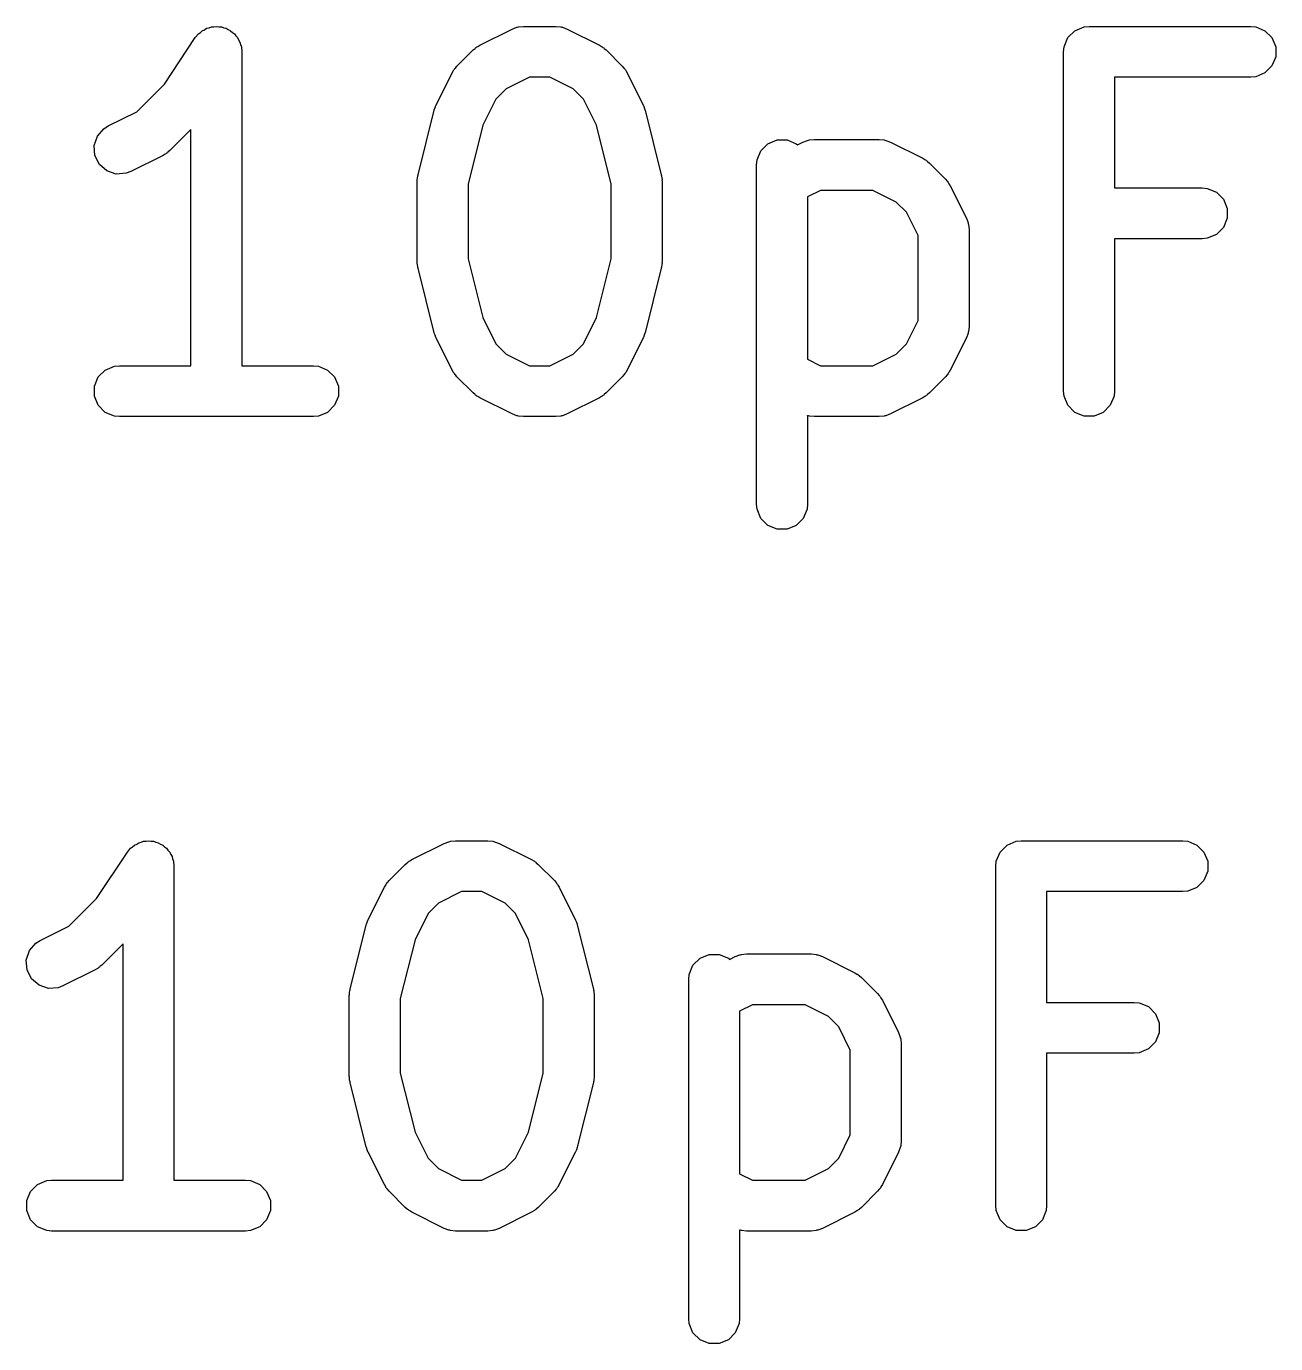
# Model space of a CAD drawing. Extents: x 1.56 to 6.49, y -4.6 to -1.37.
# Drawn here: x 4.8261 to 4.971, y -2.6481 to -2.4953 of the extents above; entities that cross this region are included whole.
import ezdxf

# ---------------------------------------------------------------- set-up
doc = ezdxf.new("R2010")
doc.units = 0
doc.header["$MEASUREMENT"] = 0
doc.layers.add('BLACK', color=7, linetype='CONTINUOUS')

msp = doc.modelspace()

# ---------------------------------------------------------------- linework, layer by layer
at = {"layer": 'BLACK', "linetype": 'CONTINUOUS'}
for p, q in [((4.8465, -2.49577), (4.84677, -2.49566)), ((4.84677, -2.49566), (4.84701, -2.49549)), ((4.84701, -2.49549), (4.8473, -2.49544)), ((4.8473, -2.49544), (4.84757, -2.49533)), ((4.84757, -2.49533), (4.84786, -2.49533)), ((4.84786, -2.49533), (4.84814, -2.49527)), ((4.84814, -2.49527), (4.84843, -2.49533)), ((4.84843, -2.49533), (4.84872, -2.49533)), ((4.84872, -2.49533), (4.84899, -2.49544)), ((4.84899, -2.49544), (4.84927, -2.49549)), ((4.84927, -2.49549), (4.84951, -2.49565)), ((4.84951, -2.49565), (4.84978, -2.49577)), ((4.87869, -2.49745), (4.88244, -2.49558)), ((4.88244, -2.49558), (4.88298, -2.49537)), ((4.88298, -2.49537), (4.88309, -2.49537)), ((4.88309, -2.49537), (4.88319, -2.49533)), ((4.88319, -2.49533), (4.88376, -2.49527)), ((4.88376, -2.49527), (4.88751, -2.49527)), ((4.88751, -2.49527), (4.88809, -2.49533)), ((4.88809, -2.49533), (4.88819, -2.49537)), ((4.88819, -2.49537), (4.88829, -2.49537)), ((4.88829, -2.49537), (4.88883, -2.49558)), ((4.88883, -2.49558), (4.89258, -2.49745)), ((4.94774, -2.49577), (4.94881, -2.49533)), ((4.94881, -2.49533), (4.94938, -2.49527)), ((4.94938, -2.49527), (4.96813, -2.49527)), ((4.96813, -2.49527), (4.96871, -2.49533)), ((4.96871, -2.49533), (4.96977, -2.49577)), ((4.8421, -2.50196), (4.84569, -2.49658)), ((4.84569, -2.49658), (4.84605, -2.49614)), ((4.84569, -2.49658), (4.84569, -2.49658)), ((4.84569, -2.49658), (4.84569, -2.49658)), ((4.84569, -2.49658), (4.84569, -2.49658)), ((4.84605, -2.49614), (4.8463, -2.49597)), ((4.8463, -2.49597), (4.8465, -2.49577)), ((4.84978, -2.49577), (4.84999, -2.49597)), ((4.84999, -2.49597), (4.85023, -2.49613)), ((4.85023, -2.49613), (4.85039, -2.49637)), ((4.85039, -2.49637), (4.8506, -2.49658)), ((4.8506, -2.49658), (4.85071, -2.49685)), ((4.85071, -2.49685), (4.85087, -2.49709)), ((4.85087, -2.49709), (4.85093, -2.49738)), ((4.94649, -2.49765), (4.94693, -2.49658)), ((4.94693, -2.49658), (4.94774, -2.49577)), ((4.96977, -2.49577), (4.97058, -2.49658)), ((4.97058, -2.49658), (4.97103, -2.49765)), ((4.85093, -2.49738), (4.85104, -2.49765)), ((4.85104, -2.49765), (4.8511, -2.49822)), ((4.8511, -2.49822), (4.8511, -2.49822)), ((4.8511, -2.49822), (4.8511, -2.49822)), ((4.8511, -2.49822), (4.8511, -2.49822)), ((4.8511, -2.49822), (4.8511, -2.53464)), ((4.87605, -2.49988), (4.87793, -2.49801)), ((4.87793, -2.49801), (4.87815, -2.49782)), ((4.87815, -2.49782), (4.8782, -2.49776)), ((4.8782, -2.49776), (4.87829, -2.49771)), ((4.87829, -2.49771), (4.87837, -2.49764)), ((4.87837, -2.49764), (4.87845, -2.49761)), ((4.87845, -2.49761), (4.87869, -2.49745)), ((4.89258, -2.49745), (4.89283, -2.49761)), ((4.89283, -2.49761), (4.8929, -2.49764)), ((4.8929, -2.49764), (4.89298, -2.49771)), ((4.89298, -2.49771), (4.89307, -2.49776)), ((4.89307, -2.49776), (4.89313, -2.49782)), ((4.89313, -2.49782), (4.89335, -2.49801)), ((4.89335, -2.49801), (4.89523, -2.49988)), ((4.94643, -2.49822), (4.94649, -2.49765)), ((4.94643, -2.53759), (4.94643, -2.49822)), ((4.97103, -2.49765), (4.97103, -2.4988)), ((4.87569, -2.50033), (4.87575, -2.50025)), ((4.87575, -2.50025), (4.87581, -2.50016)), ((4.87581, -2.50016), (4.87587, -2.50011)), ((4.87587, -2.50011), (4.87605, -2.49988)), ((4.89523, -2.49988), (4.89541, -2.50011)), ((4.89541, -2.50011), (4.89547, -2.50016)), ((4.89547, -2.50016), (4.89553, -2.50025)), ((4.89553, -2.50025), (4.89559, -2.50033)), ((4.97058, -2.49986), (4.96977, -2.50068)), ((4.97103, -2.4988), (4.97058, -2.49986)), ((4.87362, -2.5044), (4.8755, -2.50065)), ((4.8755, -2.50065), (4.87566, -2.5004)), ((4.87566, -2.5004), (4.87569, -2.50033)), ((4.88446, -2.50117), (4.88176, -2.50252)), ((4.88682, -2.50117), (4.88446, -2.50117)), ((4.88951, -2.50252), (4.88682, -2.50117)), ((4.89559, -2.50033), (4.89562, -2.5004)), ((4.89562, -2.5004), (4.89578, -2.50065)), ((4.89578, -2.50065), (4.89765, -2.5044)), ((4.96813, -2.50117), (4.95233, -2.50117)), ((4.95233, -2.50117), (4.95233, -2.51402)), ((4.96871, -2.50112), (4.96813, -2.50117)), ((4.96977, -2.50068), (4.96871, -2.50112)), ((4.8389, -2.50517), (4.8421, -2.50196)), ((4.88176, -2.50252), (4.88057, -2.50372)), ((4.89071, -2.50372), (4.88951, -2.50252)), ((4.87342, -2.50494), (4.87351, -2.5047)), ((4.87351, -2.5047), (4.8736, -2.50446)), ((4.8736, -2.50446), (4.87361, -2.50444)), ((4.87361, -2.50444), (4.87362, -2.5044)), ((4.88057, -2.50372), (4.87905, -2.50675)), ((4.89223, -2.50675), (4.89071, -2.50372)), ((4.89765, -2.5044), (4.89767, -2.50444)), ((4.89767, -2.50444), (4.89768, -2.50446)), ((4.89768, -2.50446), (4.89777, -2.5047)), ((4.89777, -2.5047), (4.89786, -2.50494)), ((4.83557, -2.50683), (4.8389, -2.50517)), ((4.87153, -2.5125), (4.8734, -2.505)), ((4.8734, -2.505), (4.87342, -2.50496)), ((4.87342, -2.50496), (4.87342, -2.50494)), ((4.89786, -2.50494), (4.89786, -2.50496)), ((4.89786, -2.50496), (4.89788, -2.505)), ((4.89788, -2.505), (4.89975, -2.5125)), ((4.83433, -2.50801), (4.83509, -2.50714)), ((4.83509, -2.50714), (4.83557, -2.50683)), ((4.84519, -2.50722), (4.84273, -2.50968)), ((4.84519, -2.53464), (4.84519, -2.50722)), ((4.87905, -2.50675), (4.87734, -2.51358)), ((4.89394, -2.51358), (4.89223, -2.50675)), ((4.83397, -2.5091), (4.83433, -2.50801)), ((4.83405, -2.51025), (4.83397, -2.5091)), ((4.91131, -2.5097), (4.91212, -2.50889)), ((4.91212, -2.50889), (4.91318, -2.50845)), ((4.91318, -2.50845), (4.91434, -2.50845)), ((4.91434, -2.50845), (4.9154, -2.50889)), ((4.9154, -2.50889), (4.91554, -2.50903)), ((4.91554, -2.50903), (4.91619, -2.5087)), ((4.91619, -2.5087), (4.91673, -2.5085)), ((4.91673, -2.5085), (4.91684, -2.50849)), ((4.91684, -2.50849), (4.91693, -2.50845)), ((4.91693, -2.50845), (4.91751, -2.50839)), ((4.91751, -2.50839), (4.92501, -2.50839)), ((4.92501, -2.50839), (4.92559, -2.50845)), ((4.92559, -2.50845), (4.92568, -2.50849)), ((4.92568, -2.50849), (4.92579, -2.5085)), ((4.92579, -2.5085), (4.92633, -2.5087)), ((4.92633, -2.5087), (4.93008, -2.51058)), ((4.83456, -2.51128), (4.83405, -2.51025)), ((4.84197, -2.51024), (4.83822, -2.51211)), ((4.84221, -2.51008), (4.84197, -2.51024)), ((4.84229, -2.51005), (4.84221, -2.51008)), ((4.84237, -2.50998), (4.84229, -2.51005)), ((4.84246, -2.50993), (4.84237, -2.50998)), ((4.84251, -2.50987), (4.84246, -2.50993)), ((4.84273, -2.50968), (4.84251, -2.50987)), ((4.91081, -2.51134), (4.91086, -2.51077)), ((4.91086, -2.51077), (4.91131, -2.5097)), ((4.93008, -2.51058), (4.93033, -2.51073)), ((4.93033, -2.51073), (4.9304, -2.51076)), ((4.9304, -2.51076), (4.93048, -2.51083)), ((4.93048, -2.51083), (4.93057, -2.51089)), ((4.93057, -2.51089), (4.93062, -2.51095)), ((4.93062, -2.51095), (4.93085, -2.51113)), ((4.83543, -2.51204), (4.83456, -2.51128)), ((4.83653, -2.5124), (4.83543, -2.51204)), ((4.83768, -2.51232), (4.83653, -2.5124)), ((4.83822, -2.51211), (4.83768, -2.51232)), ((4.87151, -2.5126), (4.87153, -2.5125)), ((4.89975, -2.5125), (4.89977, -2.5126)), ((4.91081, -2.55071), (4.91081, -2.51134)), ((4.93085, -2.51113), (4.93272, -2.51301)), ((4.87144, -2.51308), (4.87147, -2.51286)), ((4.87145, -2.51312), (4.87144, -2.51308)), ((4.87144, -2.51322), (4.87145, -2.51312)), ((4.87144, -2.52259), (4.87144, -2.51322)), ((4.87147, -2.51286), (4.87149, -2.51264)), ((4.87149, -2.51264), (4.87151, -2.5126)), ((4.87734, -2.51358), (4.87734, -2.52223)), ((4.89394, -2.52223), (4.89394, -2.51358)), ((4.89977, -2.5126), (4.89978, -2.51264)), ((4.89978, -2.51264), (4.89981, -2.51286)), ((4.89981, -2.51286), (4.89984, -2.51308)), ((4.89984, -2.51308), (4.89983, -2.51312)), ((4.89983, -2.51312), (4.89984, -2.51322)), ((4.89984, -2.51322), (4.89984, -2.52259)), ((4.93272, -2.51301), (4.93291, -2.51323)), ((4.93291, -2.51323), (4.93297, -2.51328)), ((4.93297, -2.51328), (4.93302, -2.51337)), ((4.93302, -2.51337), (4.93309, -2.51345)), ((4.93309, -2.51345), (4.93312, -2.51353)), ((4.93312, -2.51353), (4.93327, -2.51377)), ((4.93327, -2.51377), (4.93515, -2.51752)), ((4.95233, -2.51402), (4.9625, -2.51402)), ((4.9625, -2.51402), (4.96308, -2.51407)), ((4.91821, -2.5143), (4.91671, -2.51504)), ((4.91671, -2.51504), (4.91671, -2.53389)), ((4.92431, -2.5143), (4.91821, -2.5143)), ((4.92701, -2.51565), (4.92431, -2.5143)), ((4.96308, -2.51407), (4.96415, -2.51451)), ((4.96415, -2.51451), (4.96496, -2.51533)), ((4.96496, -2.51533), (4.9654, -2.51639)), ((4.92821, -2.51684), (4.92701, -2.51565)), ((4.92956, -2.51954), (4.92821, -2.51684)), ((4.9654, -2.51639), (4.9654, -2.51754)), ((4.93515, -2.51752), (4.93536, -2.51806)), ((4.93536, -2.51806), (4.93536, -2.51817)), ((4.93536, -2.51817), (4.9354, -2.51827)), ((4.9354, -2.51827), (4.93546, -2.51884)), ((4.96496, -2.51861), (4.96415, -2.51942)), ((4.9654, -2.51754), (4.96496, -2.51861)), ((4.92956, -2.5294), (4.92956, -2.51954)), ((4.93546, -2.51884), (4.93546, -2.53009)), ((4.9625, -2.51992), (4.95233, -2.51992)), ((4.95233, -2.51992), (4.95233, -2.53759)), ((4.96308, -2.51986), (4.9625, -2.51992)), ((4.96415, -2.51942), (4.96308, -2.51986)), ((4.87145, -2.52269), (4.87144, -2.52259)), ((4.87144, -2.52274), (4.87145, -2.52269)), ((4.87147, -2.52295), (4.87144, -2.52274)), ((4.87149, -2.52317), (4.87147, -2.52295)), ((4.87151, -2.52321), (4.87149, -2.52317)), ((4.87153, -2.52331), (4.87151, -2.52321)), ((4.87734, -2.52223), (4.87905, -2.52906)), ((4.89223, -2.52906), (4.89394, -2.52223)), ((4.89977, -2.52321), (4.89975, -2.52331)), ((4.89978, -2.52317), (4.89977, -2.52321)), ((4.89981, -2.52295), (4.89978, -2.52317)), ((4.89984, -2.52274), (4.89981, -2.52295)), ((4.89984, -2.52259), (4.89983, -2.52269)), ((4.89983, -2.52269), (4.89984, -2.52274)), ((4.8734, -2.53081), (4.87153, -2.52331)), ((4.89975, -2.52331), (4.89788, -2.53081)), ((4.87905, -2.52906), (4.88057, -2.53209)), ((4.89071, -2.53209), (4.89223, -2.52906)), ((4.87342, -2.53085), (4.8734, -2.53081)), ((4.87342, -2.53087), (4.87342, -2.53085)), ((4.89788, -2.53081), (4.89786, -2.53085)), ((4.89786, -2.53085), (4.89786, -2.53087)), ((4.92821, -2.53209), (4.92956, -2.5294)), ((4.9354, -2.53067), (4.93536, -2.53077)), ((4.93536, -2.53077), (4.93536, -2.53087)), ((4.93546, -2.53009), (4.9354, -2.53067)), ((4.87351, -2.53111), (4.87342, -2.53087)), ((4.8736, -2.53135), (4.87351, -2.53111)), ((4.87361, -2.53137), (4.8736, -2.53135)), ((4.87362, -2.53141), (4.87361, -2.53137)), ((4.8755, -2.53516), (4.87362, -2.53141)), ((4.88057, -2.53209), (4.88176, -2.53329)), ((4.88951, -2.53329), (4.89071, -2.53209)), ((4.89765, -2.53141), (4.89578, -2.53516)), ((4.89767, -2.53137), (4.89765, -2.53141)), ((4.89768, -2.53135), (4.89767, -2.53137)), ((4.89777, -2.53111), (4.89768, -2.53135)), ((4.89786, -2.53087), (4.89777, -2.53111)), ((4.92701, -2.53329), (4.92821, -2.53209)), ((4.93515, -2.53141), (4.93327, -2.53516)), ((4.93536, -2.53087), (4.93515, -2.53141)), ((4.88176, -2.53329), (4.88446, -2.53464)), ((4.88682, -2.53464), (4.88951, -2.53329)), ((4.91671, -2.53389), (4.91821, -2.53464)), ((4.92431, -2.53464), (4.92701, -2.53329)), ((4.83444, -2.53595), (4.83525, -2.53514)), ((4.83525, -2.53514), (4.83632, -2.5347)), ((4.83632, -2.5347), (4.8369, -2.53464)), ((4.8369, -2.53464), (4.84519, -2.53464)), ((4.8511, -2.53464), (4.85939, -2.53464)), ((4.85939, -2.53464), (4.85997, -2.5347)), ((4.85997, -2.5347), (4.86103, -2.53514)), ((4.86103, -2.53514), (4.86185, -2.53595)), ((4.87566, -2.53541), (4.8755, -2.53516)), ((4.87569, -2.53548), (4.87566, -2.53541)), ((4.88446, -2.53464), (4.88682, -2.53464)), ((4.89562, -2.53541), (4.89559, -2.53548)), ((4.89578, -2.53516), (4.89562, -2.53541)), ((4.91821, -2.53464), (4.92431, -2.53464)), ((4.93312, -2.53541), (4.93309, -2.53548)), ((4.93327, -2.53516), (4.93312, -2.53541)), ((4.834, -2.53702), (4.83444, -2.53595)), ((4.86185, -2.53595), (4.86229, -2.53702)), ((4.87575, -2.53556), (4.87569, -2.53548)), ((4.87581, -2.53565), (4.87575, -2.53556)), ((4.87587, -2.5357), (4.87581, -2.53565)), ((4.87605, -2.53593), (4.87587, -2.5357)), ((4.87793, -2.5378), (4.87605, -2.53593)), ((4.89523, -2.53593), (4.89335, -2.5378)), ((4.89541, -2.5357), (4.89523, -2.53593)), ((4.89547, -2.53565), (4.89541, -2.5357)), ((4.89553, -2.53556), (4.89547, -2.53565)), ((4.89559, -2.53548), (4.89553, -2.53556)), ((4.93272, -2.53593), (4.93085, -2.5378)), ((4.93291, -2.5357), (4.93272, -2.53593)), ((4.93297, -2.53565), (4.93291, -2.5357)), ((4.93302, -2.53556), (4.93297, -2.53565)), ((4.93309, -2.53548), (4.93302, -2.53556)), ((4.834, -2.53817), (4.834, -2.53702)), ((4.83444, -2.53923), (4.834, -2.53817)), ((4.86229, -2.53817), (4.86185, -2.53923)), ((4.86229, -2.53702), (4.86229, -2.53817)), ((4.87815, -2.53799), (4.87793, -2.5378)), ((4.8782, -2.53805), (4.87815, -2.53799)), ((4.87829, -2.53811), (4.8782, -2.53805)), ((4.87837, -2.53817), (4.87829, -2.53811)), ((4.87845, -2.5382), (4.87837, -2.53817)), ((4.87869, -2.53836), (4.87845, -2.5382)), ((4.88244, -2.54023), (4.87869, -2.53836)), ((4.89258, -2.53836), (4.88883, -2.54023)), ((4.89283, -2.5382), (4.89258, -2.53836)), ((4.8929, -2.53817), (4.89283, -2.5382)), ((4.89298, -2.53811), (4.8929, -2.53817)), ((4.89307, -2.53805), (4.89298, -2.53811)), ((4.89313, -2.53799), (4.89307, -2.53805)), ((4.89335, -2.5378), (4.89313, -2.53799)), ((4.93008, -2.53836), (4.92633, -2.54023)), ((4.93033, -2.5382), (4.93008, -2.53836)), ((4.9304, -2.53817), (4.93033, -2.5382)), ((4.93048, -2.53811), (4.9304, -2.53817)), ((4.93057, -2.53805), (4.93048, -2.53811)), ((4.93062, -2.53799), (4.93057, -2.53805)), ((4.93085, -2.5378), (4.93062, -2.53799)), ((4.94649, -2.53817), (4.94643, -2.53759)), ((4.94693, -2.53923), (4.94649, -2.53817)), ((4.95228, -2.53817), (4.95184, -2.53923)), ((4.95233, -2.53759), (4.95228, -2.53817)), ((4.83525, -2.54005), (4.83444, -2.53923)), ((4.86185, -2.53923), (4.86103, -2.54005)), ((4.94774, -2.54005), (4.94693, -2.53923)), ((4.95184, -2.53923), (4.95102, -2.54005)), ((4.83632, -2.54049), (4.83525, -2.54005)), ((4.8369, -2.54054), (4.83632, -2.54049)), ((4.85939, -2.54054), (4.8369, -2.54054)), ((4.85997, -2.54049), (4.85939, -2.54054)), ((4.86103, -2.54005), (4.85997, -2.54049)), ((4.88298, -2.54044), (4.88244, -2.54023)), ((4.88309, -2.54045), (4.88298, -2.54044)), ((4.88319, -2.54049), (4.88309, -2.54045)), ((4.88376, -2.54054), (4.88319, -2.54049)), ((4.88751, -2.54054), (4.88376, -2.54054)), ((4.88809, -2.54049), (4.88751, -2.54054)), ((4.88819, -2.54045), (4.88809, -2.54049)), ((4.88829, -2.54044), (4.88819, -2.54045)), ((4.88883, -2.54023), (4.88829, -2.54044)), ((4.91673, -2.54044), (4.91671, -2.54043)), ((4.91671, -2.54043), (4.91671, -2.55071)), ((4.91684, -2.54045), (4.91673, -2.54044)), ((4.91693, -2.54049), (4.91684, -2.54045)), ((4.91751, -2.54054), (4.91693, -2.54049)), ((4.92501, -2.54054), (4.91751, -2.54054)), ((4.92559, -2.54049), (4.92501, -2.54054)), ((4.92568, -2.54045), (4.92559, -2.54049)), ((4.92579, -2.54044), (4.92568, -2.54045)), ((4.92633, -2.54023), (4.92579, -2.54044)), ((4.94881, -2.54049), (4.94774, -2.54005)), ((4.94996, -2.54049), (4.94881, -2.54049)), ((4.95102, -2.54005), (4.94996, -2.54049)), ((4.91086, -2.55129), (4.91081, -2.55071)), ((4.91671, -2.55071), (4.91666, -2.55129)), ((4.91131, -2.55236), (4.91086, -2.55129)), ((4.91666, -2.55129), (4.91622, -2.55236)), ((4.91212, -2.55317), (4.91131, -2.55236)), ((4.91318, -2.55361), (4.91212, -2.55317)), ((4.91434, -2.55361), (4.91318, -2.55361)), ((4.9154, -2.55317), (4.91434, -2.55361)), ((4.91622, -2.55236), (4.9154, -2.55317)), ((4.83818, -2.59062), (4.83842, -2.59046)), ((4.83842, -2.59046), (4.83863, -2.59025)), ((4.83863, -2.59025), (4.8389, -2.59014)), ((4.8389, -2.59014), (4.83914, -2.58998)), ((4.83914, -2.58998), (4.83942, -2.58993)), ((4.83942, -2.58993), (4.83969, -2.58981)), ((4.83969, -2.58981), (4.83998, -2.58981)), ((4.83998, -2.58981), (4.84027, -2.58976)), ((4.84027, -2.58976), (4.84055, -2.58981)), ((4.84055, -2.58981), (4.84085, -2.58981)), ((4.84085, -2.58981), (4.84111, -2.58992)), ((4.84111, -2.58992), (4.8414, -2.58998)), ((4.8414, -2.58998), (4.84164, -2.59014)), ((4.84164, -2.59014), (4.84191, -2.59025)), ((4.84191, -2.59025), (4.84211, -2.59046)), ((4.84211, -2.59046), (4.84236, -2.59062)), ((4.87082, -2.59194), (4.87457, -2.59007)), ((4.87457, -2.59007), (4.87511, -2.58986)), ((4.87511, -2.58986), (4.87522, -2.58985)), ((4.87522, -2.58985), (4.87531, -2.58981)), ((4.87531, -2.58981), (4.87589, -2.58976)), ((4.87589, -2.58976), (4.87964, -2.58976)), ((4.87964, -2.58976), (4.88022, -2.58981)), ((4.88022, -2.58981), (4.88031, -2.58985)), ((4.88031, -2.58985), (4.88042, -2.58986)), ((4.88042, -2.58986), (4.88096, -2.59007)), ((4.88096, -2.59007), (4.88471, -2.59194)), ((4.93905, -2.59107), (4.93987, -2.59025)), ((4.93987, -2.59025), (4.94093, -2.58981)), ((4.94093, -2.58981), (4.94151, -2.58976)), ((4.94151, -2.58976), (4.96025, -2.58976)), ((4.96025, -2.58976), (4.96083, -2.58981)), ((4.96083, -2.58981), (4.9619, -2.59025)), ((4.9619, -2.59025), (4.96271, -2.59107)), ((4.83423, -2.59645), (4.83781, -2.59107)), ((4.83781, -2.59107), (4.83781, -2.59107)), ((4.83781, -2.59107), (4.83781, -2.59107)), ((4.83781, -2.59107), (4.83782, -2.59107)), ((4.83782, -2.59107), (4.83818, -2.59062)), ((4.84236, -2.59062), (4.84252, -2.59086)), ((4.84252, -2.59086), (4.84273, -2.59107)), ((4.84273, -2.59107), (4.84284, -2.59134)), ((4.84284, -2.59134), (4.843, -2.59158)), ((4.843, -2.59158), (4.84305, -2.59186)), ((4.84305, -2.59186), (4.84317, -2.59213)), ((4.87057, -2.5921), (4.87082, -2.59194)), ((4.88471, -2.59194), (4.88496, -2.5921)), ((4.93861, -2.59213), (4.93905, -2.59107)), ((4.96271, -2.59107), (4.96315, -2.59213)), ((4.84317, -2.59213), (4.84322, -2.5927)), ((4.84322, -2.5927), (4.84322, -2.59271)), ((4.84322, -2.59271), (4.84322, -2.59271)), ((4.84322, -2.59271), (4.84322, -2.59271)), ((4.84322, -2.59271), (4.84322, -2.62913)), ((4.86818, -2.59437), (4.87005, -2.5925)), ((4.87005, -2.5925), (4.87028, -2.59231)), ((4.87028, -2.59231), (4.87033, -2.59225)), ((4.87033, -2.59225), (4.87042, -2.5922)), ((4.87042, -2.5922), (4.8705, -2.59213)), ((4.8705, -2.59213), (4.87057, -2.5921)), ((4.88496, -2.5921), (4.88503, -2.59213)), ((4.88503, -2.59213), (4.88511, -2.5922)), ((4.88511, -2.5922), (4.8852, -2.59225)), ((4.8852, -2.59225), (4.88525, -2.59231)), ((4.88525, -2.59231), (4.88548, -2.5925)), ((4.88548, -2.5925), (4.88735, -2.59437)), ((4.93855, -2.59271), (4.93861, -2.59213)), ((4.93855, -2.63208), (4.93855, -2.59271)), ((4.96315, -2.59329), (4.96271, -2.59435)), ((4.96315, -2.59213), (4.96315, -2.59329)), ((4.86763, -2.59514), (4.86778, -2.59489)), ((4.86778, -2.59489), (4.86781, -2.59482)), ((4.86781, -2.59482), (4.86788, -2.59474)), ((4.86788, -2.59474), (4.86793, -2.59465)), ((4.86793, -2.59465), (4.86799, -2.5946)), ((4.86799, -2.5946), (4.86818, -2.59437)), ((4.88735, -2.59437), (4.88754, -2.5946)), ((4.88754, -2.5946), (4.8876, -2.59465)), ((4.8876, -2.59465), (4.88765, -2.59474)), ((4.88765, -2.59474), (4.88772, -2.59482)), ((4.88772, -2.59482), (4.88775, -2.59489)), ((4.88775, -2.59489), (4.88791, -2.59514)), ((4.96271, -2.59435), (4.9619, -2.59516)), ((4.83102, -2.59966), (4.83423, -2.59645)), ((4.86575, -2.59889), (4.86763, -2.59514)), ((4.87659, -2.59566), (4.87389, -2.59701)), ((4.87894, -2.59566), (4.87659, -2.59566)), ((4.88164, -2.59701), (4.87894, -2.59566)), ((4.88791, -2.59514), (4.88978, -2.59889)), ((4.96025, -2.59566), (4.94446, -2.59566)), ((4.94446, -2.59566), (4.94446, -2.6085)), ((4.96083, -2.59561), (4.96025, -2.59566)), ((4.9619, -2.59516), (4.96083, -2.59561)), ((4.87389, -2.59701), (4.87269, -2.59821)), ((4.88284, -2.59821), (4.88164, -2.59701)), ((4.86365, -2.60699), (4.86553, -2.59949)), ((4.86553, -2.59949), (4.86554, -2.59945)), ((4.86554, -2.59943), (4.86564, -2.59919)), ((4.86554, -2.59945), (4.86554, -2.59943)), ((4.86564, -2.59919), (4.86572, -2.59895)), ((4.86572, -2.59895), (4.86573, -2.59893)), ((4.86573, -2.59893), (4.86575, -2.59889)), ((4.87269, -2.59821), (4.87118, -2.60124)), ((4.88435, -2.60124), (4.88284, -2.59821)), ((4.88978, -2.59889), (4.8898, -2.59893)), ((4.8898, -2.59893), (4.88981, -2.59895)), ((4.88981, -2.59895), (4.8899, -2.59919)), ((4.8899, -2.59919), (4.88999, -2.59943)), ((4.88999, -2.59943), (4.88999, -2.59945)), ((4.88999, -2.59945), (4.89, -2.59949)), ((4.89, -2.59949), (4.89188, -2.60699)), ((4.8277, -2.60132), (4.83102, -2.59966)), ((4.82609, -2.60359), (4.82646, -2.6025)), ((4.82646, -2.6025), (4.82721, -2.60163)), ((4.82721, -2.60163), (4.8277, -2.60132)), ((4.83732, -2.60171), (4.83486, -2.60417)), ((4.83732, -2.62913), (4.83732, -2.60171)), ((4.87118, -2.60124), (4.86947, -2.60807)), ((4.88606, -2.60807), (4.88435, -2.60124)), ((4.82617, -2.60474), (4.82609, -2.60359)), ((4.83486, -2.60417), (4.83463, -2.60436)), ((4.90299, -2.60526), (4.90343, -2.60419)), ((4.90343, -2.60419), (4.90425, -2.60338)), ((4.90425, -2.60338), (4.90531, -2.60294)), ((4.90531, -2.60294), (4.90646, -2.60294)), ((4.90646, -2.60294), (4.90753, -2.60338)), ((4.90753, -2.60338), (4.90767, -2.60352)), ((4.90767, -2.60352), (4.90832, -2.60319)), ((4.90832, -2.60319), (4.90886, -2.60298)), ((4.90886, -2.60298), (4.90896, -2.60298)), ((4.90896, -2.60298), (4.90906, -2.60294)), ((4.90906, -2.60294), (4.90964, -2.60288)), ((4.90964, -2.60288), (4.91714, -2.60288)), ((4.91714, -2.60288), (4.91771, -2.60294)), ((4.91771, -2.60294), (4.91781, -2.60298)), ((4.91781, -2.60298), (4.91792, -2.60298)), ((4.91792, -2.60298), (4.91846, -2.60319)), ((4.91846, -2.60319), (4.92221, -2.60507)), ((4.82669, -2.60577), (4.82617, -2.60474)), ((4.83409, -2.60472), (4.83034, -2.6066)), ((4.83434, -2.60457), (4.83409, -2.60472)), ((4.83441, -2.60454), (4.83434, -2.60457)), ((4.83449, -2.60447), (4.83441, -2.60454)), ((4.83458, -2.60442), (4.83449, -2.60447)), ((4.83463, -2.60436), (4.83458, -2.60442)), ((4.90293, -2.60583), (4.90299, -2.60526)), ((4.92221, -2.60507), (4.92245, -2.60522)), ((4.92245, -2.60522), (4.92253, -2.60525)), ((4.92253, -2.60525), (4.92261, -2.60532)), ((4.92261, -2.60532), (4.9227, -2.60537)), ((4.9227, -2.60537), (4.92275, -2.60543)), ((4.92275, -2.60543), (4.92297, -2.60562)), ((4.92297, -2.60562), (4.92485, -2.60749)), ((4.82756, -2.60652), (4.82669, -2.60577)), ((4.82865, -2.60689), (4.82756, -2.60652)), ((4.8298, -2.60681), (4.82865, -2.60689)), ((4.83034, -2.6066), (4.8298, -2.60681)), ((4.8636, -2.60735), (4.86362, -2.60713)), ((4.86362, -2.60713), (4.86364, -2.60709)), ((4.86364, -2.60709), (4.86365, -2.60699)), ((4.89188, -2.60699), (4.89189, -2.60709)), ((4.89189, -2.60709), (4.89191, -2.60713)), ((4.89191, -2.60713), (4.89193, -2.60735)), ((4.90293, -2.6452), (4.90293, -2.60583)), ((4.86356, -2.60771), (4.86357, -2.60761)), ((4.86356, -2.61708), (4.86356, -2.60771)), ((4.86357, -2.60756), (4.8636, -2.60735)), ((4.86357, -2.60761), (4.86357, -2.60756)), ((4.86947, -2.60807), (4.86947, -2.61672)), ((4.88606, -2.61672), (4.88606, -2.60807)), ((4.89193, -2.60735), (4.89196, -2.60756)), ((4.89196, -2.60756), (4.89196, -2.60761)), ((4.89196, -2.60761), (4.89197, -2.60771)), ((4.89197, -2.60771), (4.89197, -2.61708)), ((4.91033, -2.60879), (4.90884, -2.60953)), ((4.91644, -2.60879), (4.91033, -2.60879)), ((4.91914, -2.61013), (4.91644, -2.60879)), ((4.92485, -2.60749), (4.92503, -2.60772)), ((4.92503, -2.60772), (4.92509, -2.60777)), ((4.92509, -2.60777), (4.92515, -2.60786)), ((4.92515, -2.60786), (4.92521, -2.60794)), ((4.92521, -2.60794), (4.92524, -2.60801)), ((4.92524, -2.60801), (4.9254, -2.60826)), ((4.9254, -2.60826), (4.92728, -2.61201)), ((4.94446, -2.6085), (4.95463, -2.6085)), ((4.95463, -2.6085), (4.95521, -2.60856)), ((4.95521, -2.60856), (4.95627, -2.609)), ((4.90884, -2.60953), (4.90884, -2.62838)), ((4.92033, -2.61133), (4.91914, -2.61013)), ((4.95627, -2.609), (4.95709, -2.60982)), ((4.95709, -2.60982), (4.95753, -2.61088)), ((4.92168, -2.61403), (4.92033, -2.61133)), ((4.95753, -2.61088), (4.95753, -2.61203)), ((4.92728, -2.61201), (4.92748, -2.61255)), ((4.92748, -2.61255), (4.92749, -2.61266)), ((4.92749, -2.61266), (4.92753, -2.61276)), ((4.92753, -2.61276), (4.92759, -2.61333)), ((4.92759, -2.61333), (4.92759, -2.62458)), ((4.95709, -2.6131), (4.95627, -2.61391)), ((4.95753, -2.61203), (4.95709, -2.6131)), ((4.92168, -2.62388), (4.92168, -2.61403)), ((4.95463, -2.61441), (4.94446, -2.61441)), ((4.94446, -2.61441), (4.94446, -2.63208)), ((4.95521, -2.61435), (4.95463, -2.61441)), ((4.95627, -2.61391), (4.95521, -2.61435)), ((4.86357, -2.61718), (4.86356, -2.61708)), ((4.86357, -2.61722), (4.86357, -2.61718)), ((4.8636, -2.61744), (4.86357, -2.61722)), ((4.86362, -2.61766), (4.8636, -2.61744)), ((4.86364, -2.6177), (4.86362, -2.61766)), ((4.86365, -2.6178), (4.86364, -2.6177)), ((4.86553, -2.6253), (4.86365, -2.6178)), ((4.86947, -2.61672), (4.87118, -2.62355)), ((4.88435, -2.62355), (4.88606, -2.61672)), ((4.89188, -2.6178), (4.89, -2.6253)), ((4.89189, -2.6177), (4.89188, -2.6178)), ((4.89191, -2.61766), (4.89189, -2.6177)), ((4.89193, -2.61744), (4.89191, -2.61766)), ((4.89196, -2.61722), (4.89193, -2.61744)), ((4.89197, -2.61708), (4.89196, -2.61718)), ((4.89196, -2.61718), (4.89196, -2.61722)), ((4.87118, -2.62355), (4.87269, -2.62658)), ((4.88284, -2.62658), (4.88435, -2.62355)), ((4.92033, -2.62658), (4.92168, -2.62388)), ((4.86554, -2.62534), (4.86553, -2.6253)), ((4.86554, -2.62536), (4.86554, -2.62534)), ((4.86564, -2.6256), (4.86554, -2.62536)), ((4.86572, -2.62584), (4.86564, -2.6256)), ((4.8899, -2.6256), (4.88981, -2.62584)), ((4.88999, -2.62536), (4.8899, -2.6256)), ((4.89, -2.6253), (4.88999, -2.62534)), ((4.88999, -2.62534), (4.88999, -2.62536)), ((4.92748, -2.62536), (4.92728, -2.6259)), ((4.92749, -2.62525), (4.92748, -2.62536)), ((4.92753, -2.62516), (4.92749, -2.62525)), ((4.92759, -2.62458), (4.92753, -2.62516)), ((4.86573, -2.62586), (4.86572, -2.62584)), ((4.86575, -2.6259), (4.86573, -2.62586)), ((4.86763, -2.62965), (4.86575, -2.6259)), ((4.87269, -2.62658), (4.87389, -2.62778)), ((4.88164, -2.62778), (4.88284, -2.62658)), ((4.88978, -2.6259), (4.88791, -2.62965)), ((4.8898, -2.62586), (4.88978, -2.6259)), ((4.88981, -2.62584), (4.8898, -2.62586)), ((4.91914, -2.62778), (4.92033, -2.62658)), ((4.92728, -2.6259), (4.9254, -2.62965)), ((4.87389, -2.62778), (4.87659, -2.62913)), ((4.87894, -2.62913), (4.88164, -2.62778)), ((4.90884, -2.62838), (4.91033, -2.62913)), ((4.91644, -2.62913), (4.91914, -2.62778)), ((4.82657, -2.63044), (4.82738, -2.62962)), ((4.82738, -2.62962), (4.82845, -2.62918)), ((4.82845, -2.62918), (4.82902, -2.62913)), ((4.82902, -2.62913), (4.83732, -2.62913)), ((4.84322, -2.62913), (4.85152, -2.62913)), ((4.85152, -2.62913), (4.85209, -2.62918)), ((4.85209, -2.62918), (4.85316, -2.62962)), ((4.85316, -2.62962), (4.85397, -2.63044)), ((4.86778, -2.6299), (4.86763, -2.62965)), ((4.86781, -2.62997), (4.86778, -2.6299)), ((4.86788, -2.63005), (4.86781, -2.62997)), ((4.86793, -2.63014), (4.86788, -2.63005)), ((4.86799, -2.63019), (4.86793, -2.63014)), ((4.86818, -2.63042), (4.86799, -2.63019)), ((4.87659, -2.62913), (4.87894, -2.62913)), ((4.88754, -2.63019), (4.88735, -2.63042)), ((4.8876, -2.63014), (4.88754, -2.63019)), ((4.88765, -2.63005), (4.8876, -2.63014)), ((4.88772, -2.62997), (4.88765, -2.63005)), ((4.88775, -2.6299), (4.88772, -2.62997)), ((4.88791, -2.62965), (4.88775, -2.6299)), ((4.91033, -2.62913), (4.91644, -2.62913)), ((4.92503, -2.63019), (4.92485, -2.63042)), ((4.92509, -2.63014), (4.92503, -2.63019)), ((4.92515, -2.63005), (4.92509, -2.63014)), ((4.92521, -2.62997), (4.92515, -2.63005)), ((4.92524, -2.6299), (4.92521, -2.62997)), ((4.9254, -2.62965), (4.92524, -2.6299)), ((4.82613, -2.6315), (4.82657, -2.63044)), ((4.82613, -2.63266), (4.82613, -2.6315)), ((4.85397, -2.63044), (4.85441, -2.6315)), ((4.85441, -2.6315), (4.85441, -2.63266)), ((4.87005, -2.63229), (4.86818, -2.63042)), ((4.88735, -2.63042), (4.88548, -2.63229)), ((4.92485, -2.63042), (4.92297, -2.63229)), ((4.82657, -2.63372), (4.82613, -2.63266)), ((4.85441, -2.63266), (4.85397, -2.63372)), ((4.87028, -2.63248), (4.87005, -2.63229)), ((4.87033, -2.63254), (4.87028, -2.63248)), ((4.87042, -2.63259), (4.87033, -2.63254)), ((4.8705, -2.63266), (4.87042, -2.63259)), ((4.87057, -2.63269), (4.8705, -2.63266)), ((4.87082, -2.63285), (4.87057, -2.63269)), ((4.87457, -2.63472), (4.87082, -2.63285)), ((4.88471, -2.63285), (4.88096, -2.63472)), ((4.88496, -2.63269), (4.88471, -2.63285)), ((4.88503, -2.63266), (4.88496, -2.63269)), ((4.88511, -2.63259), (4.88503, -2.63266)), ((4.8852, -2.63254), (4.88511, -2.63259)), ((4.88525, -2.63248), (4.8852, -2.63254)), ((4.88548, -2.63229), (4.88525, -2.63248)), ((4.92221, -2.63285), (4.91846, -2.63472)), ((4.92245, -2.63269), (4.92221, -2.63285)), ((4.92253, -2.63266), (4.92245, -2.63269)), ((4.92261, -2.63259), (4.92253, -2.63266)), ((4.9227, -2.63254), (4.92261, -2.63259)), ((4.92275, -2.63248), (4.9227, -2.63254)), ((4.92297, -2.63229), (4.92275, -2.63248)), ((4.93861, -2.63266), (4.93855, -2.63208)), ((4.93905, -2.63372), (4.93861, -2.63266)), ((4.9444, -2.63266), (4.94396, -2.63372)), ((4.94446, -2.63208), (4.9444, -2.63266)), ((4.82738, -2.63453), (4.82657, -2.63372)), ((4.82845, -2.63498), (4.82738, -2.63453)), ((4.85316, -2.63453), (4.85209, -2.63498)), ((4.85397, -2.63372), (4.85316, -2.63453)), ((4.87511, -2.63493), (4.87457, -2.63472)), ((4.88096, -2.63472), (4.88042, -2.63493)), ((4.91846, -2.63472), (4.91792, -2.63493)), ((4.93987, -2.63453), (4.93905, -2.63372)), ((4.94093, -2.63498), (4.93987, -2.63453)), ((4.94315, -2.63453), (4.94208, -2.63498)), ((4.94396, -2.63372), (4.94315, -2.63453)), ((4.82902, -2.63503), (4.82845, -2.63498)), ((4.85152, -2.63503), (4.82902, -2.63503)), ((4.85209, -2.63498), (4.85152, -2.63503)), ((4.87522, -2.63493), (4.87511, -2.63493)), ((4.87531, -2.63498), (4.87522, -2.63493)), ((4.87589, -2.63503), (4.87531, -2.63498)), ((4.87964, -2.63503), (4.87589, -2.63503)), ((4.88022, -2.63498), (4.87964, -2.63503)), ((4.88031, -2.63493), (4.88022, -2.63498)), ((4.88042, -2.63493), (4.88031, -2.63493)), ((4.90886, -2.63493), (4.90884, -2.63492)), ((4.90884, -2.63492), (4.90884, -2.6452)), ((4.90896, -2.63493), (4.90886, -2.63493)), ((4.90906, -2.63498), (4.90896, -2.63493)), ((4.90964, -2.63503), (4.90906, -2.63498)), ((4.91714, -2.63503), (4.90964, -2.63503)), ((4.91771, -2.63498), (4.91714, -2.63503)), ((4.91781, -2.63493), (4.91771, -2.63498)), ((4.91792, -2.63493), (4.91781, -2.63493)), ((4.94208, -2.63498), (4.94093, -2.63498)), ((4.90299, -2.64578), (4.90293, -2.6452)), ((4.90884, -2.6452), (4.90878, -2.64578)), ((4.90343, -2.64684), (4.90299, -2.64578)), ((4.90425, -2.64766), (4.90343, -2.64684)), ((4.90834, -2.64684), (4.90753, -2.64766)), ((4.90878, -2.64578), (4.90834, -2.64684)), ((4.90531, -2.6481), (4.90425, -2.64766)), ((4.90646, -2.6481), (4.90531, -2.6481)), ((4.90753, -2.64766), (4.90646, -2.6481))]:
    msp.add_line(p, q, dxfattribs=at)

doc.saveas('drawing.dxf')
